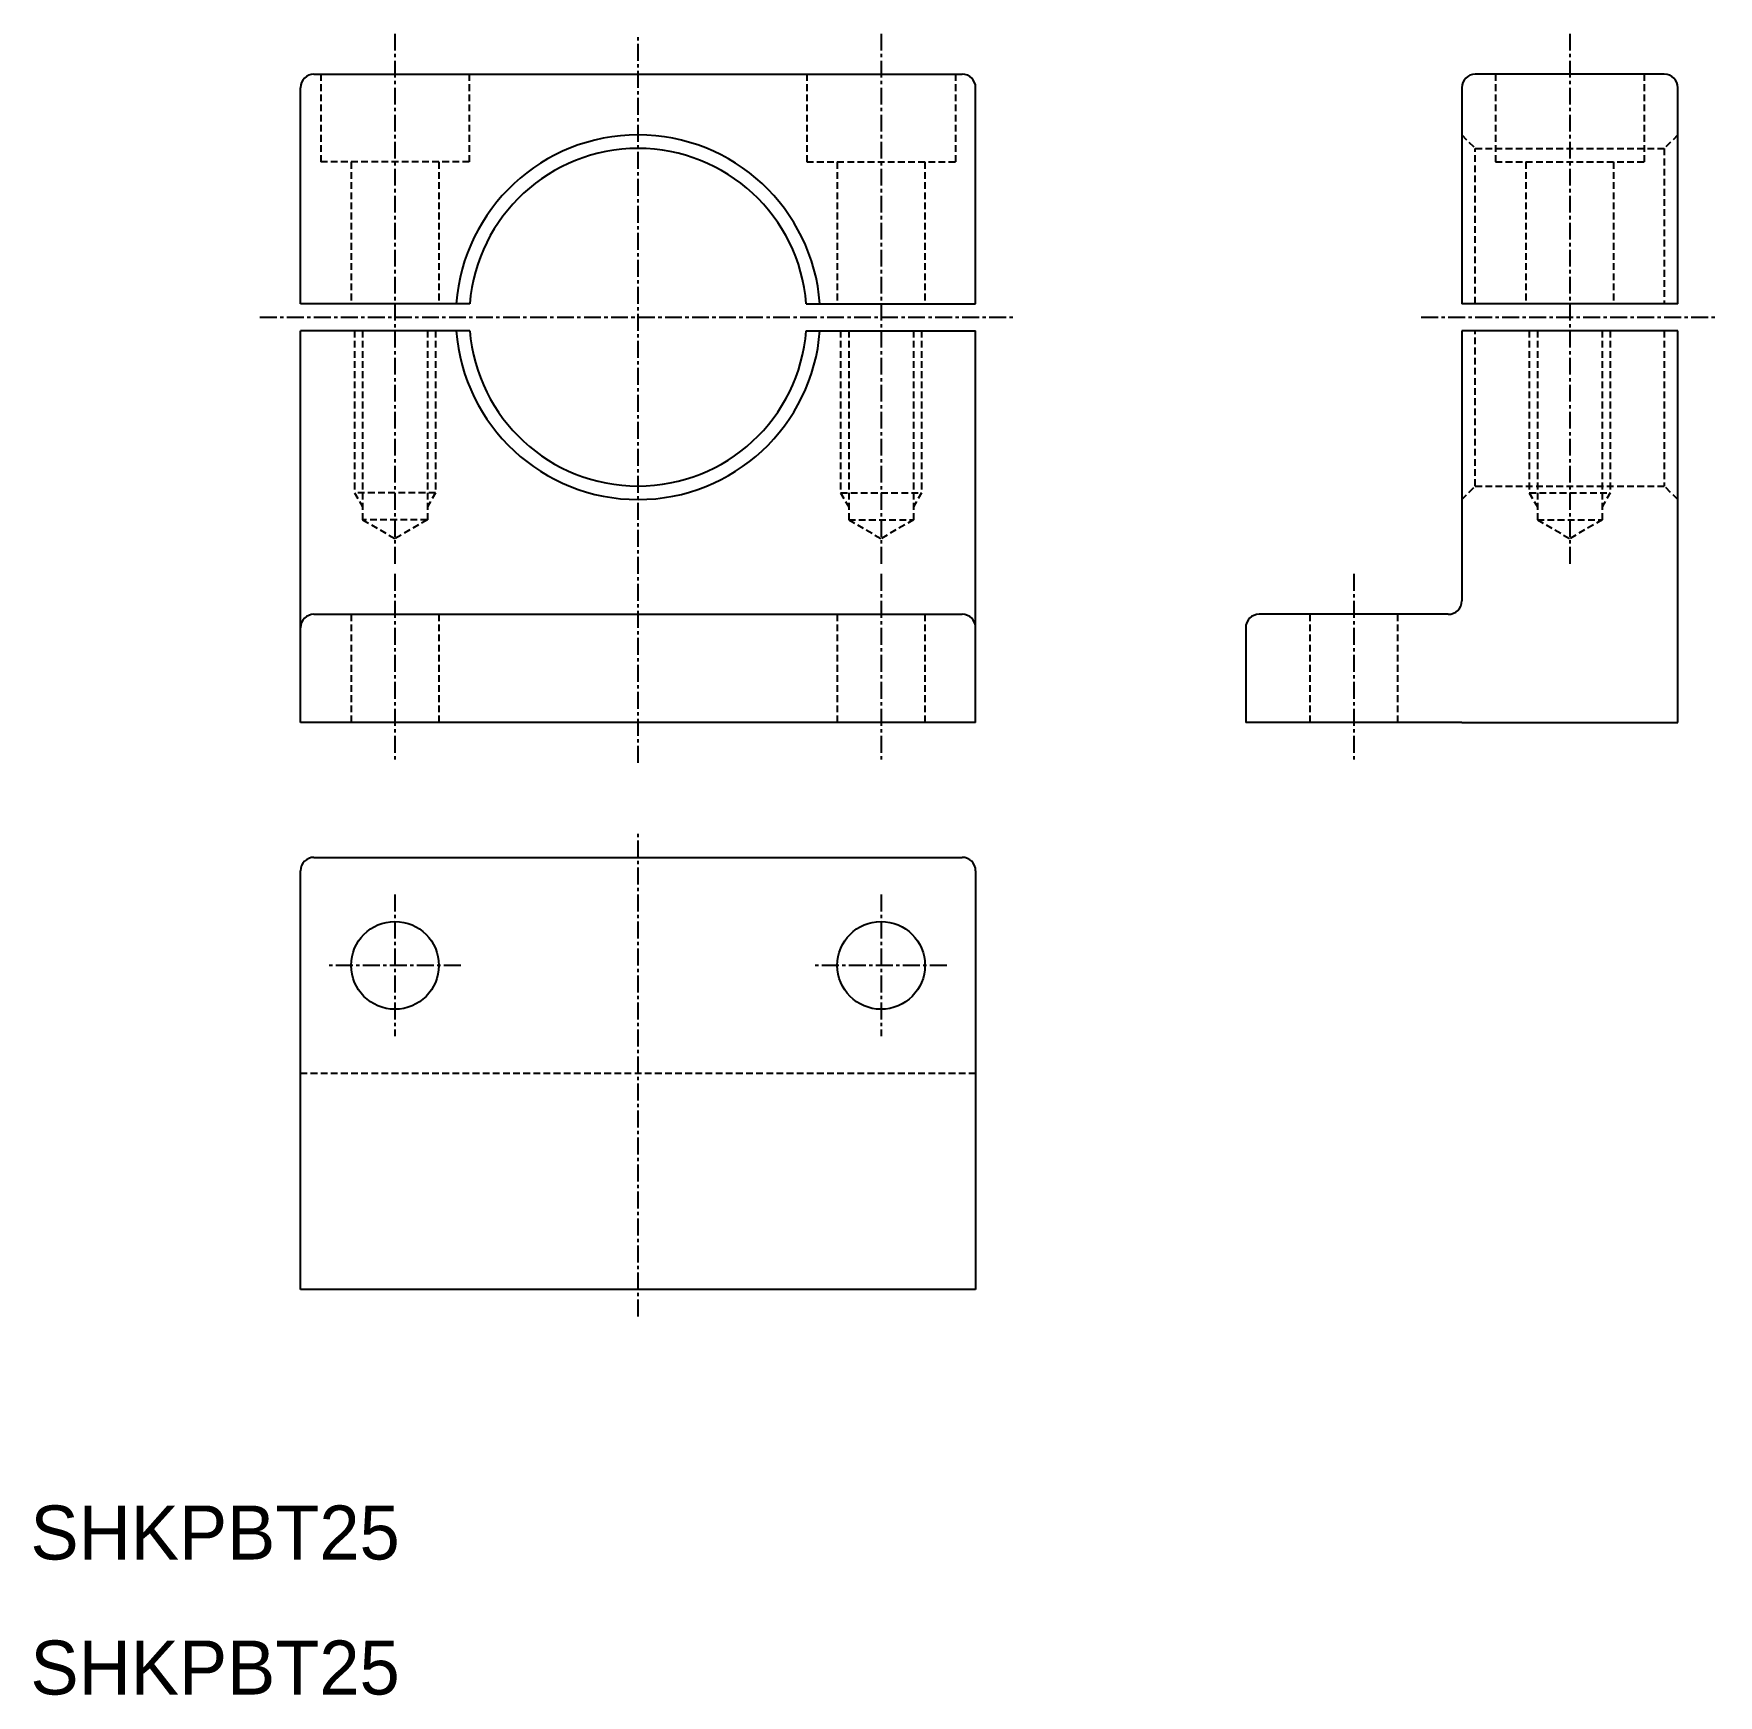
# Model space of a CAD drawing. Extents: x 10 to 135, y 10 to 133.
import ezdxf

# ---------------------------------------------------------------- set-up
doc = ezdxf.new("R2010")
doc.units = 0
doc.linetypes.add('CENTER', pattern=[2, 1.25, -0.25, 0.25, -0.25])
doc.linetypes.add('DASHED', pattern=[0.75, 0.5, -0.25])
doc.layers.get('0').update_dxf_attribs({"linetype": 'CONTINUOUS'})
doc.layers.add('CENTER', color=1, linetype='CENTER')

msp = doc.modelspace()

# ---------------------------------------------------------------- linework, layer by layer
at = {"color": 7, "linetype": 'CONTINUOUS'}
for p, q in [((31, 130), (55, 130)), ((55, 130), (79, 130)), ((131, 130), (117, 130)), ((30, 113), (30, 129)), ((80, 113), (80, 129)), ((116, 129), (116, 113)), ((132, 113), (132, 129)), ((42.54, 113), (30, 113)), ((67.46, 113), (80, 113)), ((132, 113), (116, 113)), ((30, 82), (30, 111)), ((42.54, 111), (30, 111)), ((67.46, 111), (80, 111)), ((80, 82), (80, 111)), ((132, 111), (116, 111)), ((116, 111), (116, 91)), ((132, 82), (132, 111)), ((31, 90), (79, 90)), ((115, 90), (101, 90)), ((100, 89), (100, 82)), ((80, 82), (30, 82)), ((116, 82), (100, 82)), ((116, 82), (132, 82)), ((31, 72), (79, 72)), ((30, 40), (30, 71)), ((80, 71), (80, 40)), ((80, 40), (30, 40))]:
    msp.add_line(p, q, dxfattribs=at)
at = {"color": 3, "linetype": 'DASHED'}
for p, q in [((31.5, 130), (31.5, 123.5)), ((42.5, 130), (42.5, 123.5)), ((67.5, 130), (67.5, 123.5)), ((78.5, 130), (78.5, 123.5)), ((118.5, 130), (118.5, 123.5)), ((129.5, 130), (129.5, 123.5)), ((116, 125.5), (117, 124.5)), ((132, 125.5), (131, 124.5)), ((117, 124.5), (131, 124.5)), ((117, 113), (117, 124.5)), ((131, 124.5), (131, 113)), ((42.5, 123.5), (31.5, 123.5)), ((33.75, 123.5), (33.75, 113)), ((40.25, 123.5), (40.25, 113)), ((67.5, 123.5), (78.5, 123.5)), ((69.75, 123.5), (69.75, 113)), ((76.25, 123.5), (76.25, 113)), ((118.5, 123.5), (129.5, 123.5)), ((120.75, 123.5), (120.75, 113)), ((127.25, 123.5), (127.25, 113)), ((34, 111), (34, 99)), ((34.6, 111), (34.6, 97)), ((39.4, 111), (39.4, 97)), ((40, 111), (40, 99)), ((70, 111), (70, 99)), ((70.6, 111), (70.6, 97)), ((75.4, 111), (75.4, 97)), ((76, 111), (76, 99)), ((117, 99.5), (117, 111)), ((121, 111), (121, 99)), ((121.6, 111), (121.6, 97)), ((126.4, 111), (126.4, 97)), ((127, 111), (127, 99)), ((131, 111), (131, 99.5)), ((40, 99), (34, 99)), ((34, 99), (34.6, 97.96)), ((40, 99), (39.4, 97.96)), ((70, 99), (76, 99)), ((70, 99), (70.6, 97.96)), ((76, 99), (75.4, 97.96)), ((116, 98.5), (117, 99.5)), ((117, 99.5), (131, 99.5)), ((121, 99), (127, 99)), ((121, 99), (121.6, 97.96)), ((127, 99), (126.4, 97.96)), ((132, 98.5), (131, 99.5)), ((39.4, 97), (34.6, 97)), ((34.6, 97), (37, 95.61)), ((39.4, 97), (37, 95.61)), ((70.6, 97), (75.4, 97)), ((70.6, 97), (73, 95.61)), ((75.4, 97), (73, 95.61)), ((121.6, 97), (126.4, 97)), ((121.6, 97), (124, 95.61)), ((126.4, 97), (124, 95.61)), ((33.75, 90), (33.75, 82)), ((40.25, 90), (40.25, 82)), ((69.75, 90), (69.75, 82)), ((76.25, 90), (76.25, 82)), ((104.75, 90), (104.75, 82)), ((111.25, 90), (111.25, 82)), ((80, 56), (30, 56))]:
    msp.add_line(p, q, dxfattribs=at)
at = {"color": 7, "linetype": 'CONTINUOUS'}
for centre in [(37, 64), (73, 64)]:
    msp.add_circle(centre, 3.25, dxfattribs=at)
for centre, radius, start, end in [((31, 129), 1, 90, 180), ((79, 129), 1, 0, 90), ((117, 129), 1, 90, 180), ((131, 129), 1, 0, 90), ((55, 112), 13.5, 4.248, 175.752), ((55, 112), 12.5, 4.5886, 175.4114), ((55, 112), 13.5, 184.248, 355.752), ((55, 112), 12.5, 184.5886, 355.4114), ((31, 89), 1, 90, 180), ((79, 89), 1, 0, 90), ((101, 89), 1, 90, 180), ((115, 91), 1, 270, 0), ((31, 71), 1, 90, 180), ((79, 71), 1, 0, 90)]:
    msp.add_arc(centre, radius, start, end, dxfattribs=at)
at = {"layer": 'CENTER', "color": 1, "linetype": 'CENTER'}
for p, q in [((37, 133), (37, 93.5)), ((55, 79), (55, 133)), ((73, 133), (73, 93.5)), ((124, 133), (124, 93.5)), ((27, 112), (83, 112)), ((113, 112), (135, 112)), ((37, 93), (37, 79)), ((73, 93), (73, 79)), ((108, 93), (108, 79)), ((55, 38), (55, 74)), ((37, 69.25), (37, 58.75)), ((73, 69.25), (73, 58.75)), ((41.87, 64), (32.13, 64)), ((77.87, 64), (68.12, 64))]:
    msp.add_line(p, q, dxfattribs=at)

# ---------------------------------------------------------------- texts
at = {"color": 7, "linetype": 'CONTINUOUS'}
for p in [(10, 20), (10, 10)]:
    msp.add_text('SHKPBT25', height=4, dxfattribs=at).set_placement(p)

doc.saveas('drawing.dxf')
